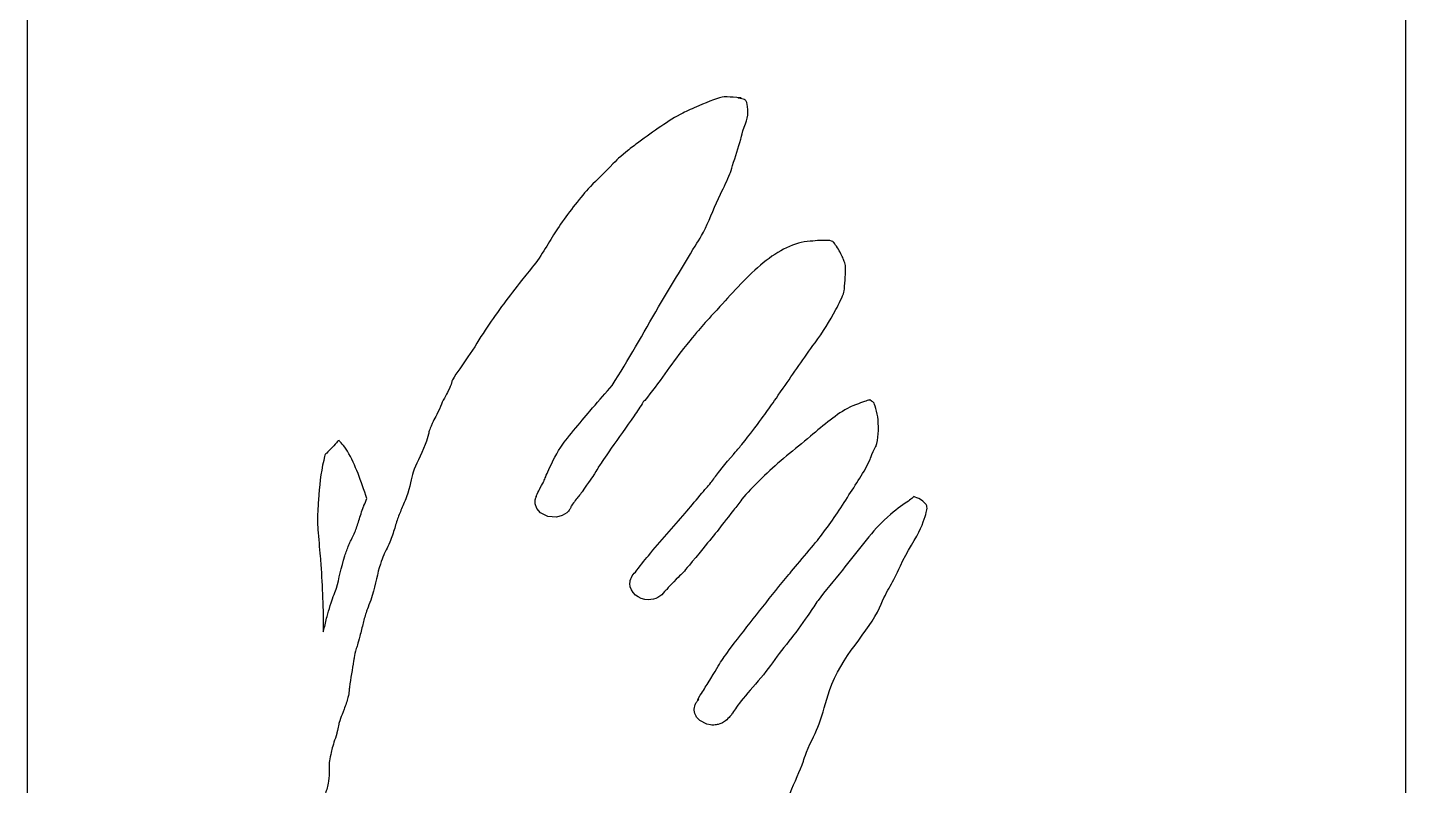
# Model space of a CAD drawing. Header units: millimetres. Extents: x -1461 to -1025, y 571 to 3922.
# Drawn here: x -1421 to -1225, y 3041.2 to 3149.1 of the extents above; entities that cross this region are included whole.
import ezdxf

# ---------------------------------------------------------------- set-up
doc = ezdxf.new("R2010")
doc.units = ezdxf.units.MM
doc.layers.add('Calque_1', color=7, linetype='CONTINUOUS')

msp = doc.modelspace()

# ---------------------------------------------------------------- linework, layer by layer
at = {"layer": 'Calque_1', "color": 5}
msp.add_lwpolyline([(-1421.0135, 3163.39519), (-1225.0136, 3163.39519), (-1225.0136, 3135.39484), (-1225.0136, 3133.39496), (-1225.0136, 3013.395048), (-1225.0136, 2917.395223), (-1421.0135, 2917.395223)], close=True, dxfattribs=at)
at = {"layer": 'Calque_1', "color": 7}
for points in [[(-1321.4861, 3139.21353), (-1321.4904, 3139.21699)], [(-1301.1873, 3096.076959), (-1301.2003, 3096.090959), (-1301.2003, 3096.088959)], [(-1376.6945, 3090.285069), (-1376.7045, 3090.297969), (-1376.7032, 3090.297959)], [(-1378.6892, 3088.305839), (-1378.6792, 3088.333739)], [(-1367.5307, 3081.241149), (-1367.5307, 3081.240629), (-1367.5307, 3081.240119), (-1367.5307, 3081.239599), (-1367.5307, 3081.239079), (-1367.5307, 3081.238569), (-1367.5307, 3081.238049)], [(-1344.3208, 3080.023319), (-1344.9761, 3079.615069), (-1345.7662, 3079.393379), (-1346.994, 3079.469879), (-1348.0596, 3080.020749), (-1348.5557, 3080.613999), (-1348.7929, 3081.294579)], [(-1348.7459, 3082.054739), (-1348.7459, 3082.056739)], [(-1348.6709, 3082.267079), (-1348.6709, 3082.278479)], [(-1348.6089, 3082.406079), (-1348.6309, 3082.365279)], [(-1379.7811, 3078.640789), (-1379.7811, 3078.639789)], [(-1323.8438, 3049.817419), (-1324.3693, 3049.914419), (-1325.3972, 3050.443019), (-1325.7496, 3050.807319)]]:
    msp.add_lwpolyline(points, dxfattribs=at)
for points in [[(-1376.6932, 3090.315559), (-1376.7032, 3090.297959), (-1376.6932, 3090.315559)], [(-1378.6892, 3088.305839)], [(-1376.7127, 3050.096319), (-1376.7027, 3050.136319)]]:
    msp.add_lwpolyline(points, close=True, dxfattribs=at)
for points in [[(-1321.9193, 3139.20559), (-1322.6534, 3139.13789), (-1324.0825, 3138.56328), (-1325.5341, 3137.93177)], [(-1321.4904, 3139.21699), (-1321.6542, 3139.21999), (-1321.7978, 3139.21682), (-1321.9193, 3139.20559)], [(-1319.5234, 3139.07555), (-1320.3223, 3139.14215), (-1320.9947, 3139.20504), (-1321.4861, 3139.21353)], [(-1319.0438, 3138.84249), (-1320.1026, 3139.10221), (-1320.1822, 3139.13048), (-1319.5234, 3139.07555)], [(-1318.8816, 3138.72674), (-1318.9726, 3138.84744), (-1318.9256, 3138.81354), (-1319.0438, 3138.84249)], [(-1318.5813, 3137.83274), (-1318.6433, 3138.29488), (-1318.79, 3138.60602), (-1318.8816, 3138.72674)], [(-1327.8202, 3136.91271), (-1329.8526, 3135.87261), (-1331.9721, 3134.30503), (-1334.0705, 3132.77498)], [(-1325.5341, 3137.93177), (-1326.4071, 3137.55203), (-1327.1815, 3137.23959), (-1327.8202, 3136.91271)], [(-1319.2474, 3134.39005), (-1318.7008, 3135.894), (-1318.4166, 3136.60438), (-1318.5813, 3137.83274)], [(-1319.5642, 3133.21131), (-1319.5132, 3133.39006), (-1319.4632, 3133.79623), (-1319.2474, 3134.39005)], [(-1334.0705, 3132.77498), (-1334.6141, 3132.37859), (-1335.1521, 3131.96162), (-1335.687, 3131.52956)], [(-1320.73, 3129.46941), (-1320.3229, 3130.73794), (-1319.9179, 3131.98096), (-1319.5642, 3133.21131)], [(-1335.687, 3131.52956), (-1337.4189, 3130.13035), (-1336.9233, 3130.464), (-1338.7343, 3128.66152)], [(-1338.7343, 3128.66152), (-1339.6982, 3127.70206), (-1340.8523, 3126.63184), (-1341.5274, 3125.84361)], [(-1322.4291, 3125.39524), (-1321.9398, 3126.42858), (-1321.4551, 3127.36612), (-1321.0974, 3128.2576)], [(-1321.0974, 3128.2576), (-1321.0074, 3128.48076), (-1320.9141, 3128.89586), (-1320.73, 3129.46941)], [(-1341.5274, 3125.84361), (-1342.8413, 3124.30947), (-1344.5123, 3122.13555), (-1345.6264, 3120.46099)], [(-1324.5866, 3120.54748), (-1323.8595, 3122.03287), (-1323.2387, 3123.68557), (-1322.4291, 3125.39524)], [(-1345.6264, 3120.46099), (-1346.6606, 3118.90667), (-1347.5822, 3117.08621), (-1348.9854, 3115.26233)], [(-1326.7312, 3116.8614), (-1325.6272, 3118.7011), (-1325.4434, 3118.79722), (-1324.5866, 3120.54748)], [(-1309.6695, 3118.67881), (-1311.957, 3118.51317), (-1314.1718, 3117.37323), (-1316.3611, 3115.59371)], [(-1307.2702, 3118.78991), (-1307.8469, 3118.82621), (-1308.6995, 3118.74901), (-1309.6695, 3118.67881)], [(-1306.3493, 3118.53308), (-1306.5297, 3118.685), (-1306.6935, 3118.75359), (-1307.2702, 3118.78991)], [(-1305.6786, 3117.53882), (-1306.001, 3118.09767), (-1306.5065, 3118.66542), (-1306.3493, 3118.53308)], [(-1331.2405, 3109.32335), (-1329.7591, 3111.86903), (-1328.2248, 3114.37247), (-1326.7312, 3116.8614)], [(-1304.953, 3116.07845), (-1305.052, 3116.33308), (-1305.3561, 3116.97997), (-1305.6786, 3117.53882)], [(-1348.9854, 3115.26233), (-1349.6106, 3114.44976), (-1350.2315, 3113.74471), (-1350.7511, 3113.08055)], [(-1316.3611, 3115.59371), (-1318.5504, 3113.81415), (-1320.5976, 3111.47704), (-1322.5241, 3109.37342)], [(-1304.6683, 3114.25426), (-1304.6583, 3115.26402), (-1304.6273, 3115.24291), (-1304.953, 3116.07845)], [(-1350.7511, 3113.08055), (-1352.4579, 3110.89888), (-1354.1322, 3108.67801), (-1355.6506, 3106.43186)], [(-1304.8988, 3111.40637), (-1304.7978, 3111.7791), (-1304.6731, 3113.48822), (-1304.6683, 3114.25426)], [(-1306.0315, 3108.93727), (-1305.6024, 3109.73091), (-1305.039, 3110.88877), (-1304.8988, 3111.40637)], [(-1337.8696, 3098.150379), (-1335.5541, 3101.74821), (-1333.4553, 3105.51709), (-1331.2405, 3109.32335)], [(-1322.5241, 3109.37342), (-1325.1577, 3106.49751), (-1325.057, 3106.70709), (-1327.687, 3103.40273)], [(-1308.9983, 3104.21766), (-1307.8901, 3105.74535), (-1306.9274, 3107.28022), (-1306.0315, 3108.93727)], [(-1355.6506, 3106.43186), (-1356.4242, 3105.28748), (-1357.1649, 3103.99598), (-1358.0541, 3102.67705)], [(-1327.687, 3103.40273), (-1329.5058, 3101.11752), (-1331.1644, 3098.531849), (-1333.2309, 3096.024369)], [(-1313.5386, 3097.741569), (-1312.0488, 3099.885379), (-1310.5634, 3102.05996), (-1308.9983, 3104.21766)], [(-1358.0541, 3102.67705), (-1358.8806, 3101.45102), (-1359.6962, 3100.38709), (-1360.3118, 3099.339789)], [(-1360.3118, 3099.339789), (-1360.5303, 3098.967969), (-1360.6035, 3098.833909), (-1360.658, 3098.735169)], [(-1361.1647, 3097.370919), (-1361.4787, 3096.690669), (-1361.7902, 3096.239959), (-1361.9331, 3095.947749)], [(-1360.698, 3098.513479), (-1360.797, 3098.189709), (-1360.9231, 3097.894259), (-1361.1647, 3097.370919)], [(-1360.658, 3098.735169), (-1360.674, 3098.668569), (-1360.68, 3098.571509), (-1360.698, 3098.513479)], [(-1340.6368, 3094.941789), (-1339.6844, 3096.056929), (-1338.7497, 3097.103009), (-1337.8696, 3098.150379)], [(-1317.5616, 3092.124349), (-1315.5293, 3094.781509), (-1315.5945, 3094.783049), (-1313.5386, 3097.741569)], [(-1361.9331, 3095.947749), (-1362.0449, 3095.719179), (-1362.1796, 3095.316519), (-1362.4318, 3094.779339)], [(-1344.8645, 3089.790169), (-1343.9146, 3091.097149), (-1341.526, 3093.900699), (-1340.6368, 3094.941789)], [(-1333.4242, 3095.800609), (-1333.8571, 3095.133149), (-1334.2782, 3094.462579), (-1334.7336, 3093.801249)], [(-1333.2309, 3096.024369), (-1333.2959, 3095.945569), (-1333.359, 3095.878749), (-1333.4242, 3095.800609)], [(-1304.0466, 3095.062149), (-1305.936, 3094.067839), (-1307.7077, 3092.543759), (-1309.6608, 3090.909429)], [(-1302.8178, 3095.534469), (-1303.4523, 3095.298129), (-1303.8627, 3095.158949), (-1304.0466, 3095.062149)], [(-1301.2003, 3096.088959), (-1301.3796, 3096.060159), (-1301.9764, 3095.847859), (-1302.8178, 3095.534469)], [(-1300.6349, 3095.683179), (-1300.6499, 3095.698179), (-1300.8187, 3095.828859), (-1301.1873, 3096.076959)], [(-1300.0302, 3093.244049), (-1300.1308, 3094.324289), (-1300.5812, 3095.627789), (-1300.6349, 3095.683179)], [(-1362.4318, 3094.779339), (-1363.0287, 3093.508019), (-1363.1699, 3093.453449), (-1363.61, 3092.361919)], [(-1334.7336, 3093.801249), (-1335.8273, 3092.212859), (-1336.9495, 3090.701139), (-1337.9877, 3089.196359)], [(-1300.3351, 3089.468059), (-1299.9946, 3090.485249), (-1299.9107, 3091.962069), (-1300.0302, 3093.244049)], [(-1363.9924, 3091.205399), (-1364.0874, 3090.677999), (-1364.1843, 3090.493549), (-1364.4518, 3089.748639)], [(-1363.9304, 3091.549049), (-1363.9304, 3091.367939), (-1363.9784, 3091.281669), (-1363.9924, 3091.205399)], [(-1363.61, 3092.361919), (-1363.813, 3091.858659), (-1363.8417, 3091.777629), (-1363.9304, 3091.549049)], [(-1322.7168, 3085.742309), (-1318.5093, 3091.002489), (-1320.9755, 3087.660599), (-1317.5616, 3092.124349)], [(-1377.467, 3089.558469), (-1378.0958, 3088.909109), (-1378.6696, 3088.260479), (-1378.6892, 3088.305839)], [(-1376.9291, 3090.166189), (-1376.9631, 3090.125089), (-1377.126, 3089.910589), (-1377.467, 3089.558469)], [(-1376.7032, 3090.297959), (-1376.7202, 3090.275259), (-1376.7742, 3090.239159), (-1376.9291, 3090.166189)], [(-1375.524, 3088.784909), (-1376.0184, 3089.599369), (-1376.5586, 3090.198759), (-1376.6945, 3090.285069)], [(-1364.4518, 3089.748639), (-1365.0334, 3088.129279), (-1365.8054, 3086.880339), (-1366.1768, 3085.793329)], [(-1346.8525, 3086.181609), (-1346.3521, 3087.292269), (-1345.7245, 3088.606819), (-1344.8645, 3089.790169)], [(-1337.9877, 3089.196359), (-1338.9289, 3087.832219), (-1339.4143, 3087.113269), (-1339.6543, 3086.745349)], [(-1309.6608, 3090.909429), (-1311.9466, 3088.996609), (-1314.2425, 3087.217919), (-1316.1859, 3085.316489)], [(-1300.7413, 3088.732699), (-1300.4516, 3089.385679), (-1300.2884, 3089.607569), (-1300.3351, 3089.468059)], [(-1378.8907, 3087.449559), (-1379.3066, 3085.672679), (-1379.5002, 3083.775189), (-1379.6286, 3081.857129)], [(-1378.6892, 3088.305839), (-1378.7102, 3088.233239), (-1378.7712, 3087.957259), (-1378.8907, 3087.449559)], [(-1378.6792, 3088.333739), (-1378.6892, 3088.318339), (-1378.6892, 3088.309839), (-1378.6892, 3088.305839)], [(-1372.7459, 3082.042679), (-1373.596, 3084.496299), (-1374.3264, 3086.812369), (-1375.524, 3088.784909)], [(-1304.3964, 3082.199249), (-1303.186, 3084.077139), (-1301.9772, 3085.851739), (-1301.1645, 3087.621139)], [(-1301.1645, 3087.621139), (-1301.0965, 3087.768389), (-1300.9977, 3088.155059), (-1300.7413, 3088.732699)], [(-1366.1768, 3085.793329), (-1366.4627, 3084.956829), (-1366.5657, 3083.732609), (-1367.0981, 3082.283469)], [(-1347.5584, 3084.567749), (-1347.4451, 3084.848609), (-1347.2484, 3085.302719), (-1346.8525, 3086.181609)], [(-1340.3597, 3085.583139), (-1340.6536, 3085.143709), (-1341.1629, 3084.404009), (-1342.1358, 3083.012759)], [(-1339.8527, 3086.428049), (-1339.9037, 3086.320929), (-1340.0657, 3086.022569), (-1340.3597, 3085.583139)], [(-1339.6543, 3086.745349), (-1339.8943, 3086.377419), (-1339.8023, 3086.535169), (-1339.8527, 3086.428049)], [(-1323.8175, 3084.307249), (-1323.4532, 3084.788259), (-1323.1104, 3085.250299), (-1322.7168, 3085.742309)], [(-1316.1859, 3085.316489), (-1317.9486, 3083.591909), (-1318.6358, 3082.840129), (-1319.4064, 3081.934269)], [(-1348.5159, 3082.678979), (-1348.3708, 3082.988939), (-1348.2221, 3083.276939), (-1348.0803, 3083.546619)], [(-1348.0803, 3083.546619), (-1347.8038, 3084.072549), (-1347.7024, 3084.256539), (-1347.6054, 3084.429769)], [(-1347.6054, 3084.429769), (-1347.5924, 3084.458669), (-1347.5754, 3084.526469), (-1347.5584, 3084.567749)], [(-1325.3642, 3082.481519), (-1324.618, 3083.369439), (-1324.2618, 3083.783449), (-1323.8175, 3084.307249)], [(-1379.6286, 3081.857129), (-1379.7056, 3080.718869), (-1379.7912, 3079.644739), (-1379.7811, 3078.640789)], [(-1373.1635, 3081.036029), (-1373.0262, 3081.390669), (-1372.8865, 3081.712969), (-1372.7459, 3082.042679)], [(-1367.5307, 3081.238049), (-1367.7849, 3080.646389), (-1368.0275, 3080.091019), (-1368.2288, 3079.560119)], [(-1367.0981, 3082.283469), (-1367.2464, 3081.879659), (-1367.3769, 3081.598779), (-1367.5307, 3081.241149)], [(-1348.7929, 3081.294579), (-1348.7929, 3081.294629), (-1348.8139, 3081.529929), (-1348.8119, 3081.602049)], [(-1348.8119, 3081.602049), (-1348.8119, 3081.746289), (-1348.7959, 3081.814939), (-1348.7869, 3081.869729)], [(-1348.7869, 3081.869729), (-1348.7679, 3081.979299), (-1348.7559, 3082.019729), (-1348.7459, 3082.054739)], [(-1348.7459, 3082.056739), (-1348.7029, 3082.212779), (-1348.6549, 3082.291949), (-1348.6089, 3082.406079)], [(-1348.6709, 3082.278479), (-1348.6889, 3082.231279), (-1348.6599, 3082.370479), (-1348.5159, 3082.678979)], [(-1348.6309, 3082.365279), (-1348.6479, 3082.328579), (-1348.6307, 3082.361279), (-1348.6709, 3082.267079)], [(-1343.099, 3081.772519), (-1343.2837, 3081.529199), (-1343.4599, 3081.284919), (-1343.5739, 3081.110549)], [(-1342.1358, 3083.012759), (-1342.4752, 3082.527459), (-1342.7298, 3082.259159), (-1343.099, 3081.772519)], [(-1327.4762, 3079.962299), (-1326.7811, 3080.770289), (-1326.0891, 3081.619019), (-1325.3642, 3082.481519)], [(-1319.4064, 3081.934269), (-1319.7969, 3081.419079), (-1320.1754, 3080.926569), (-1320.5898, 3080.390689)], [(-1308.2396, 3076.628019), (-1306.8708, 3078.364629), (-1305.6602, 3080.238519), (-1304.3964, 3082.199249)], [(-1296.1643, 3081.371829), (-1297.0812, 3080.771339), (-1297.8709, 3080.149329), (-1299.1667, 3078.953889)], [(-1294.9432, 3082.316469), (-1295.1492, 3082.133269), (-1295.5084, 3081.801419), (-1296.1643, 3081.371829)], [(-1293.981, 3081.896339), (-1294.3134, 3082.101329), (-1294.7144, 3082.235939), (-1294.9432, 3082.316469)], [(-1293.1723, 3081.191989), (-1293.2443, 3081.219589), (-1293.5538, 3081.632809), (-1293.981, 3081.896339)], [(-1293.0903, 3080.444749), (-1293.0343, 3080.822159), (-1293.0793, 3080.923609), (-1293.1723, 3081.191989)], [(-1373.8757, 3078.932279), (-1373.6872, 3079.544259), (-1373.4847, 3080.203099), (-1373.2215, 3080.897529)], [(-1373.2215, 3080.897529), (-1373.2025, 3080.946929), (-1373.1825, 3080.987129), (-1373.1635, 3081.036029)], [(-1368.2288, 3079.560119), (-1368.4281, 3079.034439), (-1368.5997, 3078.451419), (-1368.7931, 3077.823819)], [(-1344.0883, 3080.251209), (-1344.1383, 3080.194609), (-1344.3208, 3080.023349), (-1344.3208, 3080.023319)], [(-1343.8495, 3080.576249), (-1343.8805, 3080.524949), (-1343.8875, 3080.477749), (-1344.0883, 3080.251209)], [(-1343.7389, 3080.786059), (-1343.7519, 3080.757359), (-1343.7269, 3080.781059), (-1343.8495, 3080.576249)], [(-1343.6739, 3080.941089), (-1343.7109, 3080.843889), (-1343.7129, 3080.841389), (-1343.7389, 3080.786059)], [(-1343.5739, 3081.110549), (-1343.6599, 3080.980979), (-1343.6806, 3080.911689), (-1343.6599, 3080.985489)], [(-1343.6599, 3080.985489), (-1343.6709, 3080.954889), (-1343.6469, 3081.009989), (-1343.6739, 3080.941089)], [(-1332.6966, 3073.913039), (-1330.9716, 3076.020139), (-1329.1733, 3077.989639), (-1327.4762, 3079.962299)], [(-1320.5898, 3080.390689), (-1322.6856, 3077.680539), (-1323.1724, 3077.051939), (-1325.3492, 3074.427739)], [(-1293.9812, 3077.760119), (-1293.404, 3079.169119), (-1293.1557, 3080.005239), (-1293.0903, 3080.444749)], [(-1379.7811, 3078.639789), (-1379.7808, 3078.479569), (-1379.6704, 3077.007349), (-1379.5532, 3075.693749)], [(-1374.9903, 3076.120049), (-1374.7838, 3076.529149), (-1374.5438, 3077.008149), (-1374.4457, 3077.248649)], [(-1374.4457, 3077.248649), (-1374.239, 3077.755149), (-1374.0643, 3078.320359), (-1373.8757, 3078.932279)], [(-1368.7931, 3077.823819), (-1368.9864, 3077.196119), (-1369.2017, 3076.523719), (-1369.4892, 3075.819219)], [(-1299.1667, 3078.953889), (-1301.0196, 3077.244719), (-1303.2229, 3074.222019), (-1305.0889, 3071.871619)], [(-1296.843, 3072.476719), (-1295.9764, 3074.440319), (-1294.4723, 3076.561419), (-1293.9812, 3077.760119)], [(-1379.5532, 3075.693749), (-1379.4359, 3074.378549), (-1379.3172, 3073.147949), (-1379.285, 3072.639649)], [(-1375.8719, 3073.880349), (-1375.7115, 3074.368449), (-1375.5391, 3074.895349), (-1375.3144, 3075.449249)], [(-1375.3144, 3075.449249), (-1375.1862, 3075.765249), (-1375.113, 3075.876749), (-1374.9903, 3076.120049)], [(-1369.4892, 3075.819219), (-1369.8336, 3074.975219), (-1370.2001, 3074.408619), (-1370.3548, 3074.027119)], [(-1312.7457, 3071.213319), (-1311.828, 3072.330319), (-1309.1875, 3075.425319), (-1308.2396, 3076.628019)], [(-1377.0734, 3069.280149), (-1376.6763, 3070.634949), (-1376.4252, 3072.195949), (-1375.8719, 3073.880349)], [(-1370.3548, 3074.027119), (-1370.5149, 3073.632619), (-1370.6634, 3073.188719), (-1370.8219, 3072.706219)], [(-1334.545, 3071.574739), (-1333.9928, 3072.287739), (-1333.2411, 3073.247939), (-1332.6966, 3073.913039)], [(-1325.3492, 3074.427739), (-1329.0346, 3069.984939), (-1326.8254, 3072.540939), (-1329.5433, 3069.718939)], [(-1379.285, 3072.639649), (-1379.0851, 3069.489249), (-1378.9363, 3066.281749), (-1378.9599, 3063.072249)], [(-1370.8219, 3072.706219), (-1371.2516, 3071.398419), (-1371.5012, 3069.879919), (-1371.9867, 3068.223819)], [(-1335.3243, 3069.941739), (-1335.323888, 3070.555013), (-1335.043385, 3071.142799), (-1334.545, 3071.574739)], [(-1305.0889, 3071.871619), (-1306.3091, 3070.334319), (-1307.5595, 3068.938019), (-1308.5729, 3067.549919)], [(-1299.8346, 3066.488519), (-1298.563, 3069.476419), (-1298.029, 3069.789319), (-1296.843, 3072.476719)], [(-1332.6888, 3067.639539), (-1334.144328, 3067.639587), (-1335.324251, 3068.670291), (-1335.3243, 3069.941739)], [(-1329.5433, 3069.718939), (-1329.8498, 3069.400739), (-1329.9204, 3069.306839), (-1330.0812, 3069.119039)], [(-1320.027, 3062.032019), (-1317.6573, 3065.119219), (-1315.226, 3068.194419), (-1312.7457, 3071.213319)], [(-1377.8357, 3067.217249), (-1377.611, 3067.871249), (-1377.1605, 3068.983149), (-1377.0734, 3069.280149)], [(-1371.9867, 3068.223819), (-1372.2318, 3067.387819), (-1372.7044, 3066.276919), (-1372.8017, 3065.993519)], [(-1330.3897, 3068.820839), (-1330.854561, 3068.092381), (-1331.734063, 3067.640484), (-1332.6888, 3067.639539)], [(-1330.0812, 3069.119039), (-1330.1452, 3069.045039), (-1330.2755, 3068.927339), (-1330.3897, 3068.820839)], [(-1308.5729, 3067.549919), (-1308.9741, 3067.000219), (-1309.3814, 3066.324919), (-1309.8906, 3065.585719)], [(-1378.4108, 3065.232849), (-1378.3798, 3065.357349), (-1378.3318, 3065.494449), (-1378.2982, 3065.620949)], [(-1378.2982, 3065.620949), (-1378.1621, 3066.141249), (-1378.0246, 3066.666849), (-1377.8357, 3067.217249)], [(-1372.8017, 3065.993519), (-1372.9817, 3065.469519), (-1373.1323, 3064.910219), (-1373.2807, 3064.319219)], [(-1309.8906, 3065.585719), (-1310.4134, 3064.826719), (-1311.6932, 3063.039819), (-1312.2941, 3062.256719)], [(-1306.924, 3054.734219), (-1305.3525, 3059.545719), (-1301.2208, 3063.231019), (-1299.8346, 3066.488519)], [(-1378.8619, 3063.408649), (-1378.7098, 3063.986449), (-1378.5707, 3064.596249), (-1378.4108, 3065.232849)], [(-1373.2807, 3064.319219), (-1373.4292, 3063.728119), (-1373.5754, 3063.105019), (-1373.7468, 3062.454219)], [(-1378.9599, 3063.072249), (-1378.9169, 3063.228249), (-1378.9209, 3063.184649), (-1378.8619, 3063.408649)], [(-1373.7468, 3062.454219), (-1374.0412, 3061.335819), (-1374.1924, 3060.903519), (-1374.2646, 3060.678619)], [(-1324.2143, 3055.800319), (-1321.9743, 3059.448619), (-1322.6309, 3058.639519), (-1320.027, 3062.032019)], [(-1312.2941, 3062.256719), (-1313.4339, 3060.771319), (-1314.1391, 3060.004419), (-1315.0469, 3058.682219)], [(-1374.2646, 3060.678619), (-1374.3366, 3060.453719), (-1374.3674, 3060.350019), (-1374.5483, 3059.432119)], [(-1374.6293, 3058.930919), (-1374.846, 3057.736219), (-1375.0228, 3056.497519), (-1375.2267, 3055.208119)], [(-1374.5483, 3059.432119), (-1374.5793, 3059.273819), (-1374.5993, 3059.091719), (-1374.6293, 3058.930919)], [(-1315.0469, 3058.682219), (-1316.5229, 3056.532519), (-1319.3228, 3053.675819), (-1320.1644, 3052.353919)], [(-1325.3155, 3054.037619), (-1324.9287, 3054.690819), (-1324.5413, 3055.267819), (-1324.2143, 3055.800319)], [(-1375.4374, 3053.744619), (-1375.5719, 3053.207919), (-1375.7868, 3052.601419), (-1375.9913, 3052.058919)], [(-1375.2787, 3054.654119), (-1375.3037, 3054.408719), (-1375.3467, 3054.104219), (-1375.4374, 3053.744619)], [(-1375.2267, 3055.208119), (-1375.2457, 3055.085619), (-1375.2537, 3054.899319), (-1375.2787, 3054.654119)], [(-1325.5362, 3053.460919), (-1325.8149, 3053.239619), (-1325.7415, 3053.318519), (-1325.3155, 3054.037619)], [(-1308.4082, 3049.966519), (-1307.8886, 3051.441619), (-1307.4699, 3053.062819), (-1306.924, 3054.734219)], [(-1375.9913, 3052.058919), (-1376.1958, 3051.516519), (-1376.3901, 3051.038119), (-1376.4833, 3050.757719)], [(-1325.9697, 3051.157219), (-1326.1878, 3051.596319), (-1326.1769, 3051.876319), (-1326.1703, 3052.068219)], [(-1326.1703, 3052.068219), (-1326.1573, 3052.452119), (-1326.0873, 3052.569719), (-1326.0483, 3052.672319)], [(-1326.0483, 3052.672319), (-1325.8933, 3053.083019), (-1325.8627, 3053.047419), (-1325.8183, 3053.114219)], [(-1325.8183, 3053.114219), (-1325.7473, 3053.221019), (-1325.6867, 3053.300219), (-1325.5362, 3053.460919)], [(-1320.1644, 3052.353919), (-1320.36, 3052.046819), (-1320.5504, 3051.773819), (-1320.752, 3051.514219)], [(-1376.7127, 3050.096319), (-1376.7127, 3050.073319), (-1376.7297, 3049.873719), (-1376.7697, 3049.668519)], [(-1376.4833, 3050.757719), (-1376.6909, 3050.133819), (-1376.7151, 3050.069919), (-1376.7127, 3050.096319)], [(-1325.7496, 3050.807319), (-1325.7497, 3050.807419), (-1325.9151, 3051.047419), (-1325.9697, 3051.157219)], [(-1323.3968, 3049.807419), (-1323.5303, 3049.797419), (-1323.8437, 3049.817419), (-1323.8438, 3049.817419)], [(-1322.7674, 3049.903419), (-1322.9275, 3049.861419), (-1323.1299, 3049.820419), (-1323.3968, 3049.807419)], [(-1322.156, 3050.139619), (-1322.2812, 3050.073619), (-1322.447, 3049.987419), (-1322.7674, 3049.903419)], [(-1321.7493, 3050.402119), (-1321.8223, 3050.345119), (-1321.906, 3050.270919), (-1322.156, 3050.139619)], [(-1320.752, 3051.514219), (-1320.918, 3051.213019), (-1321.1906, 3050.841019), (-1321.7493, 3050.402119)], [(-1310.2112, 3045.939319), (-1309.5779, 3047.512919), (-1308.8177, 3048.803819), (-1308.4082, 3049.966519)], [(-1377.0348, 3048.613219), (-1377.2889, 3047.703819), (-1377.5858, 3046.938819), (-1377.7433, 3046.313119)], [(-1377.0028, 3048.716619), (-1377.0138, 3048.674619), (-1377.0228, 3048.654619), (-1377.0348, 3048.613219)], [(-1376.7697, 3049.668519), (-1376.8137, 3049.443819), (-1376.8801, 3049.170219), (-1377.0028, 3048.716619)], [(-1377.7433, 3046.313119), (-1377.8363, 3045.945019), (-1378.0814, 3044.603519), (-1378.1081, 3044.295719)], [(-1310.637, 3044.671219), (-1310.549, 3044.899419), (-1310.4539, 3045.336519), (-1310.2112, 3045.939319)], [(-1378.1081, 3044.295719), (-1378.1501, 3043.807119), (-1378.0171, 3042.970819), (-1378.2041, 3041.825019)], [(-1312.5165, 3040.090618), (-1311.9036, 3041.739118), (-1311.187, 3043.237119), (-1310.637, 3044.671219)], [(-1378.2041, 3041.825019), (-1378.3285, 3041.062218), (-1378.4668, 3040.540218), (-1378.649, 3040.110918)]]:
    msp.add_open_spline(points, degree=3, dxfattribs=at)

doc.saveas('drawing.dxf')
